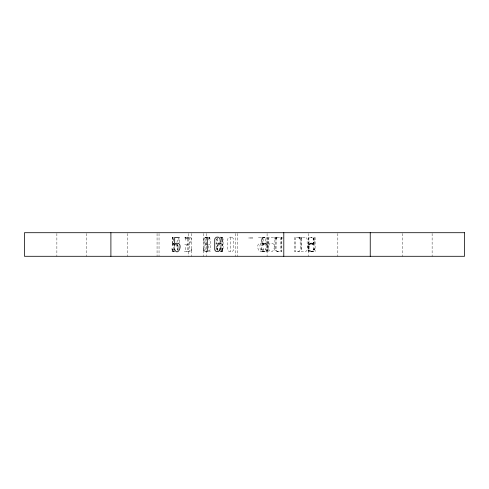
<?xml version="1.0" encoding="UTF-8"?>
<svg xmlns="http://www.w3.org/2000/svg" width="489" height="489" viewBox="0 0 489 489"><rect width="100%" height="100%" fill="white"/><g stroke="black" fill="none" stroke-linecap="round" stroke-linejoin="round"><path stroke-width="0.37" stroke-dasharray="2.44 1.83" d="M190.038 237.434A2.304 2.304 0 0 1 191.266 238.681C192.868 243.669 184.108 244.145 185.563 249.366A2.353 2.353 0 0 0 186.969 251.523A5.33 5.33 0 0 0 189.139 251.707A2.317 2.317 0 0 0 191.266 250.282L191.437 248.131M222.03 250.117L222.22 248.308L222.03 250.117L220.796 251.364M263.571 237.617L264.653 237.416C258.828 238.351 262.275 246.652 267.562 244.237M222.526 250.068L222.703 248.626L222.526 250.068L221.884 250.906M263.265 250.081L263.443 248.638C260.093 258.822 253.229 241.358 262.018 243.412L262.636 243.901L263.149 245.49L263.149 237.416M265.386 250.068L265.564 248.626C262.214 258.803 255.35 241.34 264.139 243.394L264.757 243.889L265.27 245.478L265.27 237.397L260.551 237.397M313.278 250.081L313.455 248.638L312.801 250.808L311.193 251.548M314.011 250.081L314.189 248.638L313.528 250.808L311.927 251.548M314.574 250.081L314.751 248.638C315.222 252.073 309.623 252.715 308.247 250.154C306.658 246.364 308.706 241.468 313.327 243.412L313.95 243.901L314.458 245.49L314.458 237.416L308.192 237.416L308.192 251.566M191.26 250.282L191.437 249.366M221.389 250.258L221.584 239.763L220.845 237.935M173.308 238.76L173.308 250.258M177.195 250.136L177.373 245.478L176.706 243.889M177.36 250.246L177.617 249.256M217.886 238.589L217.697 240.68M266.951 249.268C266.927 252.611 261.749 251.786 262.44 248.638L262.617 250.081M261.786 239.549L262.648 238.192M172.152 251.658L174.817 246.267M176.816 242.226L178.815 238.18M215.796 250.313L220.796 240.203M221.132 239.531L222.128 237.507M172.574 244.714L173.577 243.504M217.501 237.807L216.816 239.506L216.816 249.194A2.359 2.359 0 0 0 217 250.117M186.242 237.935L185.563 240.233M217.99 243.889L217.318 245.478L217.495 250.136M173.412 243.394L172.794 243.889L172.281 245.478L172.281 237.397L173.87 237.397M173.656 243.394L172.446 245.588L172.525 237.397M221.169 251.432L222.049 250.796M205.576 237.354L204.243 238.748L204.047 239.763L204.047 249.237L204.243 250.24L205.576 251.615A5.293 5.293 0 0 0 206.56 251.811M215.728 243.901L217.324 243.235L219.023 243.412L219.64 243.901L220.154 245.49L220.154 241.083M208.632 251.615L209.983 250.24L210.178 249.237L210.178 239.763L209.983 238.748L208.632 237.354M220.447 251.535L221.328 251.328M218.54 243.504L221.114 243.504L221.737 243.993L222.244 245.588L222.244 237.507L220.9 237.507M311.065 243.235C307.495 243.724 307.502 251.053 311.065 251.548M311.627 243.235C308.058 243.724 308.07 251.053 311.627 251.548M297.88 251.566L298.81 251.383A2.414 2.414 0 0 0 300.277 249.152L300.087 238.919A2.378 2.378 0 0 0 297.88 237.434M264.28 244.213C260.588 244.396 262.269 249.292 261.939 251.548M220.894 251.542L222.703 251.499M220.386 237.397L222.409 237.397L222.409 245.478L221.896 243.889L221.279 243.394C217.11 241.933 216.175 247.3 217.336 250.246M172.446 237.507L173.797 237.507M258.43 237.416L267.562 237.416L267.562 251.566M273.565 237.416L268.846 237.416L268.846 245.49L269.36 243.901L269.977 243.412C278.767 241.358 271.902 258.822 268.553 248.638L268.73 250.081M277.141 237.434L281.835 237.434L281.835 251.566L276.206 251.383A2.414 2.414 0 0 1 274.745 249.152L274.928 238.919A2.378 2.378 0 0 1 277.141 237.434M298.755 237.434L294.482 237.434L294.482 251.566L299.69 251.383A2.414 2.414 0 0 0 301.151 249.152L300.967 238.919A2.378 2.378 0 0 0 298.755 237.434M304.867 237.434L301.468 237.434L301.468 251.566L305.802 251.383A2.414 2.414 0 0 0 307.263 249.152L307.08 238.919A2.378 2.378 0 0 0 304.867 237.434M184.732 237.526L186.126 237.526M207.874 237.526L205.087 237.526L205.087 251.658L210.374 251.658M208.571 237.526L209.958 237.526M308.192 244.237C313.473 246.652 316.927 238.351 311.102 237.416L312.159 237.617M184.732 244.506L189.604 244.506M205.087 244.506L207.874 244.506M208.571 244.506L209.958 244.506M184.322 251.658L189.604 251.658L189.604 237.526M262.208 251.566L266.908 251.566L266.908 237.434M313.687 251.566L308.987 251.566L308.987 237.434M171.987 251.499L174.408 251.554M311.475 244.213C315.167 244.396 313.48 249.292 313.816 251.548M278.437 251.566L277.507 251.383A2.414 2.414 0 0 1 276.041 249.152L276.23 238.919A2.378 2.378 0 0 1 278.437 237.434M277.874 251.566L276.939 251.383A2.414 2.414 0 0 1 275.478 249.152L275.662 238.919A2.378 2.378 0 0 1 277.874 237.434M311.927 243.235L313.382 243.901L313.895 245.49L313.895 237.416M311.193 243.235L312.648 243.901L313.162 245.49L313.162 237.416M173.363 251.328L174.249 251.535M174.414 251.639L172.648 250.796M232.22 237.354L233.553 238.748L233.748 239.763L233.748 249.237L233.553 250.24L232.22 251.615A5.293 5.293 0 0 1 229.164 251.615L227.813 250.24L227.617 249.237L227.617 239.763L227.813 238.748L229.164 237.354A5.055 5.055 0 0 1 232.214 237.354M173.607 251.328L172.232 249.256M206.462 244.09L203.546 241.389L203.43 238.681A2.304 2.304 0 0 1 205.551 237.251A5.33 5.33 0 0 1 206.829 237.244M313.107 238.192L314.03 240.087M176.865 243.993L177.538 245.588M217.886 250.136L217.697 248.326L218.387 250.881M261.743 250.081L261.566 248.638C261.053 251.927 266.346 252.709 267.648 250.154C269.072 246.67 267.477 241.59 262.99 243.412L262.367 243.901L261.859 245.49L261.859 237.416M172.165 250.068L171.987 248.626L172.165 250.068L172.813 250.906M208.448 237.935L209.127 240.233M208.448 245.79L209.127 249.366A2.353 2.353 0 0 1 208.448 251.016M216.211 238.852L222.544 251.658M172.562 237.507L173.564 239.531M175.893 244.243L178.558 249.641M266.951 245.49C266.945 243.974 265.276 242.807 263.864 243.412L263.247 243.901L262.734 245.49L262.734 237.416M177.44 244.604L177.538 249.359M222.22 239.506L222.03 238.577L220.796 237.299A4.126 4.126 0 0 0 219.879 237.11M203.253 249.366L203.43 250.282A2.317 2.317 0 0 0 205.551 251.707A5.33 5.33 0 0 0 206.829 251.707M172.409 250.068L172.152 248.73M203.253 248.131L203.43 250.282M432.129 233.473L432.129 256.291M402.661 233.473L402.661 256.291M337.826 233.473L337.826 256.291M315.124 237.434L315.124 251.566M308.351 233.473L308.351 256.291M301.609 237.22L301.609 238.614M301.047 237.22L301.047 238.614M300.368 237.22L300.313 238.614M299.806 237.22L299.806 238.614M299.072 237.22L299.072 238.614M295.356 237.434L295.356 251.566M282.935 237.22L282.935 238.614M281.701 237.22L281.701 238.614M281.273 237.434L281.273 251.566M280.539 237.434L280.539 251.566M276.823 237.22L276.823 238.614M275.949 237.22L275.949 238.614M275.582 237.22L275.582 238.614M274.708 237.22L274.708 238.614M268.186 237.434L268.186 251.566M267.092 233.473L267.092 256.291M252.422 237.208L252.422 238.595M251.181 237.208L251.181 238.595M250.301 237.22L250.301 238.614M249.06 237.22L249.06 238.614M237.623 233.473L237.623 256.291M235.661 233.473L235.661 256.291M230.551 237.434L230.551 251.566M220.979 241.743L220.979 247.703M209.561 237.208L209.561 238.601M209.396 237.312L209.396 238.705M206.187 233.473L206.187 256.291M206.065 237.22L206.065 238.614M203.241 233.473L203.241 256.291M191.45 233.473L191.45 256.291M188.503 233.473L188.503 238.033M188.503 238.797L188.503 256.291M187.55 238.919L187.55 251.566M186.37 237.208L186.37 238.601M185.374 237.208L185.294 238.705M185.135 237.208L185.135 238.601M179.243 242.678L179.243 239.763A2.61 2.61 0 0 0 179.041 238.76M178.943 238.18L178.943 242.642M178.943 245.619L178.943 248.589M159.035 233.473L159.035 256.291M157.067 233.473L157.067 256.291M127.598 233.473L127.598 256.291M86.339 233.473L86.339 256.291M56.871 233.473L56.871 256.291M220.765 251.566A4.126 4.126 0 0 0 221.676 251.383A2.359 2.359 0 0 0 223.1 249.207L223.1 239.524L222.917 238.589L221.676 237.312A4.126 4.126 0 0 0 220.038 237.128M205.576 237.354A5.055 5.055 0 0 1 207.66 237.147M222.544 248.73L222.367 250.179L222.544 248.73"/><path stroke-width="0.73" d="M219.952 250.136L220.136 248.326L219.952 250.136L218.711 251.383A4.126 4.126 0 0 1 216.156 251.383A2.359 2.359 0 0 1 214.732 249.207L214.732 239.524L214.922 238.589L216.156 237.312A4.126 4.126 0 0 1 218.711 237.312L219.952 238.589L220.136 240.68M179.402 237.416L174.683 237.416L174.683 245.49L175.196 243.901L175.814 243.412C184.604 241.358 177.739 258.822 174.39 248.638L174.567 250.081M370.24 232.709L370.24 256.291M283.797 232.709L283.797 256.291M207.287 237.434L207.287 251.566M188.772 237.22L188.772 238.614M187.538 237.22L187.538 238.614M110.899 232.709L110.899 256.291M464.55 232.709L24.45 232.709L24.45 256.291L464.55 256.291L464.55 232.709"/></g></svg>
